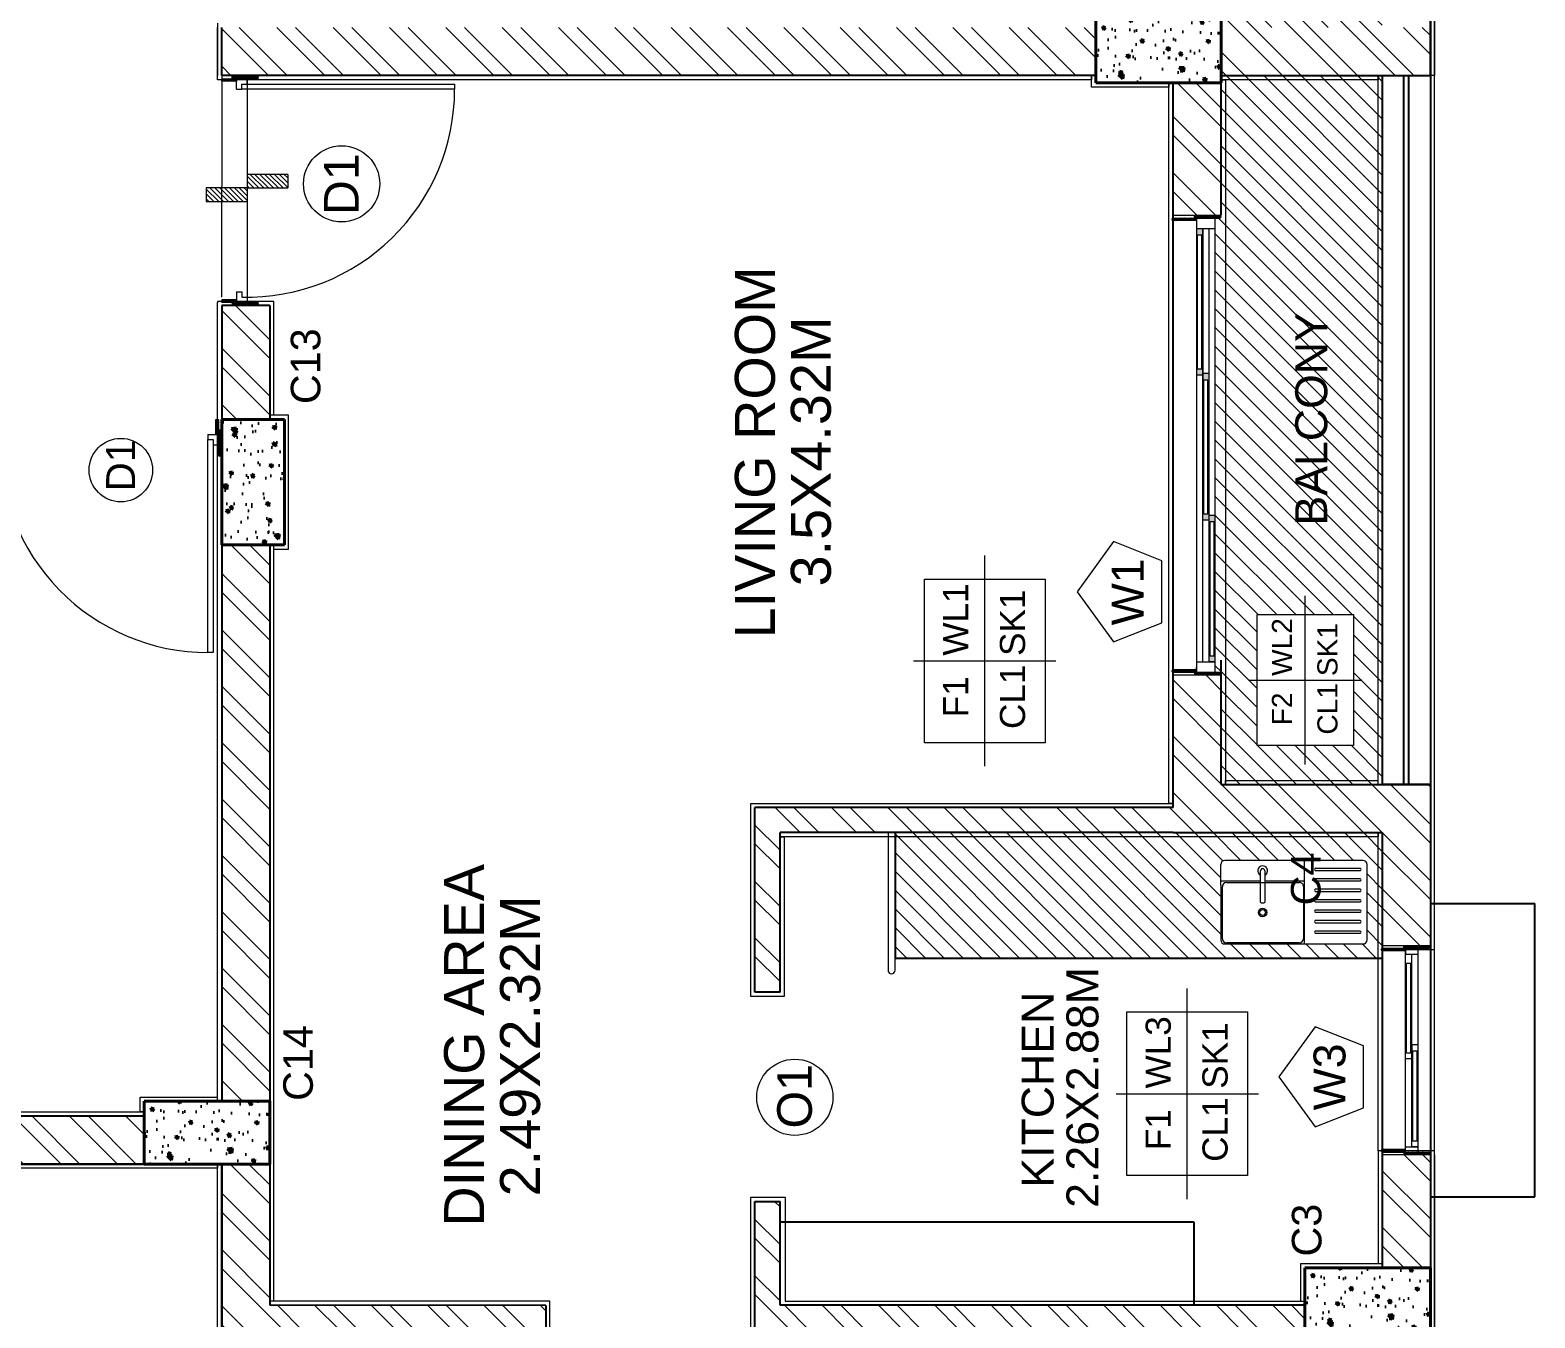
# Model space of a CAD drawing. Header units: millimetres. Extents: x 90 to 321, y 179 to 304.
# Drawn here: x 123.7 to 130.9, y 216.9 to 223.06 of the extents above; entities that cross this region are included whole.
import ezdxf

# ---------------------------------------------------------------- set-up
doc = ezdxf.new("R2010")
doc.units = ezdxf.units.MM
for name, pattern in [('DASHDOTX2', [50.8, 25.4, -12.7, 0, -12.7]), ('DASHED2', [9.525, 6.35, -3.175]), ('HIDDEN2', [4.7625, 3.175, -1.5875])]:
    doc.linetypes.add(name, pattern=pattern)
for name, color, linetype, lineweight in [('CENTERLINE', 251, 'DASHDOTX2', 15), ('COLUMN', 7, 'Continuous', 40), ('DOOR', 7, 'Continuous', 20), ('HATCH', 250, 'Continuous', 13), ('LEVEL', 251, 'Continuous', 13), ('NAMES', 252, 'Continuous', 15), ('PLASTER', 252, 'Continuous', 15)]:
    doc.layers.add(name, color=color, linetype=linetype, lineweight=lineweight)
doc.styles.get("Standard").update_dxf_attribs({"font": 'arial.ttf'})
pattern_1 = [(135, (194.2038, -317.713555), (-0.0449012806, -0.0449012806), [])]

msp = doc.modelspace()

# ---------------------------------------------------------------- hatches: boundary and pattern name
h = msp.add_hatch()
h.set_pattern_fill('ANSI31', color=256, scale=0.002, angle=270)
h.set_pattern_definition([(315, (48.377937, 422.539087), (0.00449012806, 0.00449012806), [])])
h.paths.add_polyline_path([(124.66798, 221.74611), (124.66798, 221.75811), (124.7885, 221.75811, -1), (124.7885, 221.74611)])
h.paths.add_polyline_path([(124.6186, 221.75811), (124.6186, 221.77011), (124.68976, 221.77011), (124.68976, 221.75811)])
h.paths.add_polyline_path([(124.68976, 222.82655), (124.68976, 222.81455), (124.6186, 222.81455), (124.6186, 222.82655)])
h.paths.add_polyline_path([(124.7885, 222.83855, -1), (124.7885, 222.82655), (124.66798, 222.82655), (124.66798, 222.83855)])
h = msp.add_hatch()
h.set_pattern_fill('ANSI31', color=256, scale=0.002)
h.set_pattern_definition([(45, (-74.0292927, 144.786977), (-0.00449012806, 0.00449012806), [])])
h.paths.add_polyline_path([(123.53438, 221.02764, -1), (123.52238, 221.02764), (123.52238, 221.14816), (123.53438, 221.14816)])
h.paths.add_polyline_path([(123.54638, 221.12638), (123.53438, 221.12638), (123.53438, 221.19754), (123.54638, 221.19754)])
h.paths.add_polyline_path([(124.60282, 221.12638), (124.59082, 221.12638), (124.59082, 221.19754), (124.60282, 221.19754)])
h.paths.add_polyline_path([(124.61482, 221.02764, -1), (124.60282, 221.02764), (124.60282, 221.14816), (124.61482, 221.14816)])
at = {"layer": 'COLUMN'}
h = msp.add_hatch(dxfattribs=at)
h.set_pattern_fill('AR-CONC', color=256, scale=0.001, angle=90)
h.set_pattern_definition([(140, (147.643, 150.73113), (0.0159391, 0.18218467), [0.01905, -0.20955]), (85, (147.643, 150.73113), (-0.19105685, -0.0352434), [0.01524, -0.1676406]), (190.45144, (147.64433, 150.7463), (-0.17511775, 0.14694125), [0.01619, -0.17809024]), (136.1842, (147.5922, 150.73113), (0.0420423, 0.27107904), [0.028575, -0.314325]), (186.63556, (147.5957, 150.75372), (-0.2474261, 0.2374041), [0.024285, -0.2671356]), (81.18415, (147.5922, 150.73113), (-0.2474261, 0.2374041), [0.02286, -0.2514597]), (111, (147.6049, 150.75653), (0.1022652, 0.1516144), [0.01905, -0.20955]), (56, (147.6049, 150.75653), (-0.18418797, 0.06180203), [0.01524, -0.16764]), (161.45145, (147.61342, 150.76916), (-0.08192277, 0.2134164), [0.01619, -0.17808994]), (127.5, (147.643, 150.731125), (-0.08455504, 0.003088603), [0, -0.165608, 0, -0.17018, 0, -0.168275]), (97.5, (147.643, 150.73113), (-0.10018057, 0.06681966), [0, -0.097028, 0, -0.161798, 0, -0.064135]), (57.5, (147.643, 150.674483), (0.005728744, 0.135590595), [0, -0.0635, 0, -0.19812, 0, -0.26289]), (47.5, (147.643, 150.64908), (-0.0254265, 0.14812918), [0, -0.08255, 0, -0.131572, 0, -0.18669])])
h.paths.add_polyline_path([(128.7986, 223.10727), (128.7986, 222.80727), (129.3986, 222.80727), (129.3986, 223.10727)])
h = msp.add_hatch(dxfattribs=at)
h.set_pattern_fill('AR-CONC', color=256, scale=0.001, angle=90)
h.set_pattern_definition([(140, (143.163, 153.00444), (0.0159391, 0.18218467), [0.01905, -0.20955]), (85, (143.163, 153.00444), (-0.19105685, -0.0352434), [0.01524, -0.1676406]), (190.45144, (143.16433, 153.01963), (-0.17511775, 0.14694125), [0.01619, -0.17809024]), (136.1842, (143.1122, 153.00444), (0.0420423, 0.27107904), [0.028575, -0.314325]), (186.63556, (143.1157, 153.02703), (-0.2474261, 0.2374041), [0.024285, -0.2671356]), (81.18415, (143.1122, 153.00444), (-0.2474261, 0.2374041), [0.02286, -0.2514597]), (111, (143.1249, 153.02984), (0.1022652, 0.1516144), [0.01905, -0.20955]), (56, (143.1249, 153.02984), (-0.18418797, 0.06180203), [0.01524, -0.16764]), (161.45145, (143.13342, 153.04248), (-0.08192277, 0.2134164), [0.01619, -0.17808994]), (127.5, (143.163, 153.004445), (-0.08455504, 0.003088603), [0, -0.165608, 0, -0.17018, 0, -0.168275]), (97.5, (143.163, 153.004445), (-0.10018057, 0.06681966), [0, -0.097028, 0, -0.161798, 0, -0.064135]), (57.5, (143.163, 152.9478), (0.005728744, 0.135590595), [0, -0.0635, 0, -0.19812, 0, -0.26289]), (47.5, (143.163, 152.9224), (-0.0254265, 0.14812918), [0, -0.08255, 0, -0.131572, 0, -0.18669])])
h.paths.add_polyline_path([(124.9186, 221.19754), (124.6186, 221.19754), (124.6186, 220.59754), (124.9186, 220.59754)])
h = msp.add_hatch(dxfattribs=at)
h.set_pattern_fill('AR-CONC', color=256, scale=0.001, angle=90)
h.set_pattern_definition([(140, (143.093, 145.5614), (0.0159391, 0.18218467), [0.01905, -0.20955]), (85, (143.093, 145.5614), (-0.19105685, -0.0352434), [0.01524, -0.1676406]), (190.45144, (143.09433, 145.57658), (-0.17511775, 0.14694125), [0.01619, -0.17809024]), (136.1842, (143.0422, 145.5614), (0.0420423, 0.27107904), [0.028575, -0.314325]), (186.63556, (143.0457, 145.58399), (-0.2474261, 0.2374041), [0.024285, -0.2671356]), (81.18415, (143.0422, 145.5614), (-0.2474261, 0.2374041), [0.02286, -0.2514597]), (111, (143.0549, 145.5868), (0.1022652, 0.1516144), [0.01905, -0.20955]), (56, (143.0549, 145.5868), (-0.18418797, 0.06180203), [0.01524, -0.16764]), (161.45145, (143.06342, 145.59943), (-0.08192277, 0.2134164), [0.01619, -0.17808994]), (127.5, (143.093, 145.561397), (-0.08455504, 0.003088603), [0, -0.165608, 0, -0.17018, 0, -0.168275]), (97.5, (143.093, 145.5614), (-0.10018057, 0.06681966), [0, -0.097028, 0, -0.161798, 0, -0.064135]), (57.5, (143.093, 145.504755), (0.005728744, 0.135590595), [0, -0.0635, 0, -0.19812, 0, -0.26289]), (47.5, (143.093, 145.47935), (-0.0254265, 0.14812918), [0, -0.08255, 0, -0.131572, 0, -0.18669])])
h.paths.add_polyline_path([(124.2486, 217.93754), (124.2486, 217.63754), (124.8486, 217.63754), (124.8486, 217.93754)])
h = msp.add_hatch(dxfattribs=at)
h.set_pattern_fill('AR-CONC', color=256, scale=0.001, angle=90)
h.set_pattern_definition([(140, (148.643, 144.76601), (0.0159391, 0.18218467), [0.01905, -0.20955]), (85, (148.643, 144.766), (-0.19105685, -0.0352434), [0.01524, -0.1676406]), (190.45144, (148.64433, 144.7812), (-0.17511775, 0.14694125), [0.01619, -0.17809024]), (136.1842, (148.5922, 144.766), (0.0420423, 0.27107904), [0.028575, -0.314325]), (186.63556, (148.5957, 144.7886), (-0.2474261, 0.2374041), [0.024285, -0.2671356]), (81.18415, (148.5922, 144.766), (-0.2474261, 0.2374041), [0.02286, -0.2514597]), (111, (148.6049, 144.79141), (0.1022652, 0.1516144), [0.01905, -0.20955]), (56, (148.6049, 144.7914), (-0.18418797, 0.06180203), [0.01524, -0.16764]), (161.45145, (148.61342, 144.80404), (-0.08192277, 0.2134164), [0.01619, -0.17808994]), (127.5, (148.643, 144.76601), (-0.08455504, 0.003088603), [0, -0.165608, 0, -0.17018, 0, -0.168275]), (97.5, (148.643, 144.76601), (-0.10018057, 0.06681966), [0, -0.097028, 0, -0.161798, 0, -0.064135]), (57.5, (148.643, 144.70937), (0.005728744, 0.135590595), [0, -0.0635, 0, -0.19812, 0, -0.26289]), (47.5, (148.643, 144.68397), (-0.0254265, 0.14812918), [0, -0.08255, 0, -0.131572, 0, -0.18669])])
h.paths.add_polyline_path([(129.7986, 217.14215), (129.7986, 216.84215), (130.3986, 216.84215), (130.3986, 217.14215)])
at = {"layer": 'DOOR'}
h = msp.add_hatch(dxfattribs=at)
h.set_pattern_fill('ANSI31', color=256, scale=0.001, angle=90)
h.set_pattern_definition([(135, (207.6361602, 51.700178), (-0.00224506403, -0.00224506403), [])])
h.paths.add_polyline_path([(129.39153, 219.98885, -1), (129.39153, 219.97685), (129.27102, 219.97685), (129.27102, 219.98885)])
h.paths.add_polyline_path([(129.28018, 220.00085), (129.28018, 219.98885), (129.16883, 219.98885, -1), (129.16883, 220.00085)])
h.paths.add_polyline_path([(129.39153, 222.17257, -1), (129.39153, 222.16057), (129.27102, 222.16057), (129.27102, 222.17257)])
h.paths.add_polyline_path([(129.28018, 222.16057), (129.28018, 222.14857), (129.16883, 222.14857, -1), (129.16883, 222.16057)])
h = msp.add_hatch(color=256, dxfattribs=at)
h.dxf.hatch_style = 1
h.paths.add_polyline_path([(129.31018, 222.11057), (129.31018, 222.07057), (129.30518, 222.07057), (129.30518, 222.0794), (129.28518, 222.0794), (129.28518, 222.07057), (129.28018, 222.07057), (129.28018, 222.11057)])
h.paths.add_polyline_path([(129.30518, 221.43777), (129.30518, 221.45057), (129.31018, 221.45057), (129.31018, 221.41057), (129.28018, 221.41057), (129.28018, 221.45057), (129.28518, 221.45057), (129.28518, 221.43777)])
h.paths.add_polyline_path([(129.34018, 221.41697), (129.34018, 221.37697), (129.33518, 221.37697), (129.33518, 221.38581), (129.31518, 221.38581), (129.31518, 221.37697), (129.31018, 221.37697), (129.31018, 221.41697)])
h.paths.add_polyline_path([(129.33518, 220.74418), (129.33518, 220.75697), (129.34018, 220.75697), (129.34018, 220.71697), (129.31018, 220.71697), (129.31018, 220.75697), (129.31518, 220.75697), (129.31518, 220.74418)])
h.paths.add_polyline_path([(129.37018, 220.73885), (129.37018, 220.69885), (129.36518, 220.69885), (129.36518, 220.70768), (129.34518, 220.70768), (129.34518, 220.69885), (129.34018, 220.69885), (129.34018, 220.73885)])
h.paths.add_polyline_path([(129.36518, 220.06605), (129.36518, 220.07885), (129.37018, 220.07885), (129.37018, 220.03885), (129.34018, 220.03885), (129.34018, 220.07885), (129.34518, 220.07885), (129.34518, 220.06605)])
h = msp.add_hatch(dxfattribs=at)
h.set_pattern_fill('ANSI31', color=256, scale=0.001, angle=90)
h.set_pattern_definition([(135, (209.2175793, 62.604233), (-0.00224506403, -0.00224506403), [])])
h.paths.add_polyline_path([(130.39153, 217.69522, -1), (130.39153, 217.68322), (130.27102, 217.68322), (130.27102, 217.69522)])
h.paths.add_polyline_path([(130.28018, 217.70722), (130.28018, 217.69522), (130.16883, 217.69522, -1), (130.16883, 217.70722)])
h.paths.add_polyline_path([(130.39153, 218.68108, -1), (130.39153, 218.66908), (130.27102, 218.66908), (130.27102, 218.68108)])
h.paths.add_polyline_path([(130.28018, 218.66908), (130.28018, 218.65708), (130.16883, 218.65708, -1), (130.16883, 218.66908)])
at = {"layer": 'HATCH'}
h = msp.add_hatch(dxfattribs=at)
h.set_pattern_fill('ANSI32', color=256, scale=0.02, angle=90)
h.set_pattern_definition([(135, (194.2038, -317.71355), (-0.13470384, -0.13470384), []), (135, (194.2038, -317.62375), (-0.13470384, -0.13470384), [])])
h.paths.add_polyline_path([(119.90235, 217.86754), (119.90235, 217.63754), (124.2486, 217.63754), (124.2486, 217.86754)])
h.paths.add_polyline_path([(124.6186, 217.63754), (124.6186, 210.71215), (124.8486, 210.71215), (124.8486, 212.84215), (125.1486, 212.84215), (125.1486, 213.07215), (124.8486, 213.07215), (124.84857, 214.41215), (125.1486, 214.41211), (125.1486, 214.64211), (124.8486, 214.64215), (124.8486, 216.84215), (125.20942, 216.84215), (126.0486, 216.84197), (126.0486, 216.77239), (126.1686, 216.77239), (126.1686, 216.96197), (124.8486, 216.96215), (124.8486, 217.63754)])
h.paths.add_polyline_path([(126.0486, 215.97239), (126.0486, 214.64197), (125.7486, 214.64202), (125.7486, 214.41202), (125.9386, 214.41199), (125.9386, 213.07215), (125.7486, 213.07215), (125.7486, 212.84215), (126.0486, 212.84215), (126.04883, 212.77184), (126.1686, 212.77184), (126.1686, 215.97239), (126.05583, 215.97239)], flags=17)
h.paths.add_polyline_path([(127.2886, 213.76215), (127.2886, 215.78203), (127.1686, 215.78203), (127.1686, 213.64215), (129.1686, 213.64215), (129.1686, 212.92715), (129.3986, 212.92715), (129.3986, 213.53215), (129.7986, 213.53215), (129.7986, 213.76215)])
h.paths.add_polyline_path([(130.1686, 214.56794), (130.1686, 213.79372), (130.3986, 213.79372), (130.3986, 214.56794)])
h.paths.add_polyline_path([(130.1686, 216.84215), (130.1686, 216.06794), (130.3986, 216.06794), (130.3986, 216.84215)])
h.paths.add_polyline_path([(127.2886, 216.96215), (127.2886, 217.36215), (127.2886, 217.45927), (127.1686, 217.45927), (127.1686, 216.84215), (127.1686, 216.78203), (127.2886, 216.78203), (127.2886, 216.81203), (127.2886, 216.84215), (127.33265, 216.84215), (129.7986, 216.84215), (129.7986, 216.96215)])
h.paths.add_polyline_path([(130.1686, 217.68108), (130.1686, 217.14215), (130.3986, 217.14215), (130.3986, 217.68108)])
h.paths.add_polyline_path([(130.1686, 219.45215), (129.3986, 219.45215), (129.3986, 219.97471), (129.1686, 219.97471), (129.1686, 219.34215), (127.1686, 219.34215), (127.1686, 218.45927), (127.2886, 218.45927), (127.2886, 219.22215), (129.1686, 219.22215), (130.1686, 219.22215), (130.1686, 218.68322), (130.3986, 218.68322), (130.3986, 219.34215), (130.3986, 219.45215)])
h.paths.add_polyline_path([(129.1686, 211.42715), (129.1686, 210.71215), (129.3986, 210.71215), (129.3986, 211.42715)])
h.paths.add_polyline_path([(126.1686, 210.64215), (126.1686, 211.97184), (126.05583, 211.97184), (126.0486, 210.64215), (125.2186, 210.64215), (125.2186, 210.41215), (128.7986, 210.41215), (128.7986, 210.64215)])
h.paths.add_polyline_path([(124.6186, 220.59754), (124.6186, 217.93754), (124.8486, 217.93754), (124.8486, 220.59754)])
h.paths.add_polyline_path([(124.6186, 221.74233), (124.6186, 221.19754), (124.8486, 221.19754), (124.8486, 221.74233)])
h.paths.add_polyline_path([(129.3986, 223.07215), (129.3986, 222.84238), (130.3986, 222.84238), (130.3986, 223.07215)])
h.paths.add_polyline_path([(127.2886, 226.69238), (127.2886, 227.45526), (127.1686, 227.45526), (127.1686, 226.57238), (129.1686, 226.57238), (129.1686, 225.93982), (129.3986, 225.93982), (129.3986, 226.46238), (129.7986, 226.46238), (129.7986, 226.69238), (129.1686, 226.69238)])
h.paths.add_polyline_path([(129.1686, 223.73982), (129.1686, 223.10727), (129.3986, 223.10727), (129.3986, 223.73982)])
h.paths.add_polyline_path([(129.1686, 222.80727), (129.1686, 222.17471), (129.3986, 222.17471), (129.3986, 222.80727)])
h.paths.add_polyline_path([(124.6186, 223.07233), (124.6186, 222.84233), (124.8486, 222.84233), (128.7986, 222.84216), (128.7986, 223.07238)])
h.paths.add_polyline_path([(124.6186, 228.50763), (124.6186, 225.31896), (124.8486, 225.31896), (124.8486, 228.50763)])
h.paths.add_polyline_path([(124.6186, 224.71896), (124.6186, 224.17233), (124.8486, 224.17233), (124.8486, 224.71896)])
at = {"layer": 'LEVEL'}
h = msp.add_hatch(dxfattribs=at)
h.set_pattern_fill('ANSI31', color=256, scale=0.02, angle=90)
h.set_pattern_definition(pattern_1)
h.paths.add_polyline_path([(113.06788, 222.82754), (113.06788, 219.46766), (113.43788, 219.46766), (113.83788, 219.46766), (113.83788, 219.99677), (113.8663, 219.99677), (113.8663, 222.16849), (113.85369, 222.16849), (113.84495, 222.16849, -1), (113.84495, 222.18049), (113.83788, 222.18263), (113.83788, 222.82754)])
h.paths.add_polyline_path([(113.64765, 220.36096), (113.64765, 219.7347), (113.18603, 219.7347), (113.18603, 220.36096)], flags=16)
h.paths.add_polyline_path([(113.06788, 226.44754), (113.06788, 223.08766), (113.83788, 223.08766), (113.83788, 223.1076), (113.83788, 223.73257), (113.84495, 223.73471, -1), (113.84495, 223.74671), (113.8663, 223.74671), (113.8663, 225.91843), (113.84495, 225.91843, -1), (113.84495, 225.93043), (113.83788, 225.93257), (113.83788, 226.44754)])
h.paths.add_polyline_path([(113.64203, 224.02088), (113.64203, 223.39461), (113.18041, 223.39461), (113.18041, 224.02088)], flags=16)
h.paths.add_polyline_path([(129.7986, 213.49372), (129.7986, 213.53215), (129.3986, 213.53215), (129.3986, 212.92715), (129.39153, 212.92501, -1), (129.39153, 212.91301), (129.37018, 212.91301), (129.37018, 212.88301), (129.37018, 211.44129), (129.39153, 211.44129, -1), (129.39153, 211.42929), (129.3986, 211.42715), (129.3986, 210.64215), (130.1686, 210.64215), (130.1686, 213.49372)])
h.paths.add_polyline_path([(130.03662, 211.3955), (130.03662, 210.76923), (129.57501, 210.76923), (129.57501, 211.3955)], flags=16)
h.paths.add_polyline_path([(129.3986, 222.84238), (129.3986, 222.80727), (129.3986, 222.17471), (129.39153, 222.17257, -1), (129.39153, 222.16057), (129.37018, 222.16057), (129.37018, 219.98885), (129.39153, 219.98885, -0.4142136), (129.39753, 219.98285), (129.3986, 220.04727), (129.3986, 219.45215), (130.1686, 219.45215), (130.1686, 222.84238)])
h.paths.add_polyline_path([(130.03135, 220.26458), (130.03135, 219.63831), (129.56973, 219.63831), (129.56973, 220.26458)], flags=16)
h.paths.add_polyline_path([(129.7986, 226.46238), (129.3986, 226.46238), (129.3986, 225.93982), (129.39153, 225.93769, -1), (129.39153, 225.92569), (129.37018, 225.92569), (129.37018, 223.75396), (129.39153, 223.75396, -1), (129.39153, 223.74196), (129.3986, 223.73982), (129.3986, 223.07215), (130.1686, 223.07215), (130.1686, 226.46238)])
h.paths.add_polyline_path([(130.04238, 223.95483), (130.04238, 223.32856), (129.58076, 223.32856), (129.58076, 223.95483)], flags=16)
h.paths.add_polyline_path([(129.3986, 235.27238), (129.3986, 235.20238), (129.3986, 234.48738), (129.39153, 234.48524, -1), (129.39153, 234.47324), (129.37018, 234.47324), (129.37018, 233.00152), (129.38279, 233.00152), (129.39153, 233.00152, -1), (129.39153, 232.98952), (129.3986, 232.98738), (129.3986, 232.38238), (129.7986, 232.38238), (129.7986, 232.42256), (130.1686, 232.42256), (130.1686, 235.27238)])
h.paths.add_polyline_path([(130.01513, 233.18982), (130.01513, 232.56356), (129.55352, 232.56356), (129.55352, 233.18982)], flags=16)
h.paths.add_polyline_path([(129.96485, 232.87086), (129.96485, 233.17453), (129.81567, 233.17453), (129.81567, 232.87086)], flags=8)
h.paths.add_polyline_path([(129.96485, 232.59132), (129.96485, 232.88751), (129.81567, 232.88751), (129.81567, 232.59132)], flags=8)
h.paths.add_polyline_path([(129.74505, 232.87272), (129.74505, 233.19725), (129.6002, 233.19725), (129.6002, 232.87272)], flags=24)
h.paths.add_polyline_path([(129.74505, 232.63673), (129.74505, 232.84181), (129.6002, 232.84181), (129.6002, 232.63673)], flags=8)
h.paths.add_polyline_path([(129.91719, 233.29158), (129.91719, 234.39086), (129.68001, 234.39086), (129.68001, 233.29158)], flags=24)
h = msp.add_hatch(dxfattribs=at)
h.set_pattern_fill('ANSI31', color=256, scale=0.0052, angle=90)
h.set_pattern_definition([(135, (218.35856, -112.00576), (-0.01167433296, -0.01167433296), [])])
h.paths.add_polyline_path([(124.54476, 222.23968), (124.54476, 222.30468), (124.73976, 222.30468), (124.73976, 222.23968)])
h.paths.add_polyline_path([(124.73976, 222.30468), (124.73976, 222.36968), (124.93476, 222.36968), (124.93476, 222.30468)])
h = msp.add_hatch(dxfattribs=at)
h.set_pattern_fill('ANSI31', color=256, scale=0.02, angle=90)
h.set_pattern_definition(pattern_1)
h.paths.add_polyline_path([(127.8386, 219.22215), (127.8386, 218.62215), (130.1686, 218.62215), (130.1686, 218.65709, -0.962023), (130.1686, 218.66908), (130.1686, 219.22215), (129.1686, 219.22215)])
h.paths.add_polyline_path([(129.39635, 219.0698, -0.4142136), (129.41635, 219.0898), (130.07635, 219.0898, -0.4142136), (130.09635, 219.0698), (130.09635, 218.7098, -0.4142136), (130.07635, 218.6898), (129.79635, 218.6898), (129.41635, 218.6898, -0.4142136), (129.39635, 218.7098), (129.39635, 218.9698)], flags=16)
h.paths.add_polyline_path([(129.40387, 218.96361, -0.4136866), (129.42384, 218.98361), (129.58635, 218.9839), (129.58635, 219.01833, -4.5157111), (129.60635, 219.01833), (129.60635, 218.98394), (129.77168, 218.98423, -0.3725103), (129.7915, 218.96715), (129.7915, 218.71518, -0.4142136), (129.7715, 218.69518), (129.42387, 218.69518, -0.4142136), (129.40387, 218.71518)], flags=0)
h.paths.add_polyline_path([(129.59623, 218.86046, -1), (129.59623, 218.82046, -1)], flags=0)
h.paths.add_polyline_path([(129.59623, 218.85461, -1), (129.59623, 218.8263, -1)], flags=0)
h.paths.add_polyline_path([(129.84782, 219.0514), (130.06039, 219.0514, -1.0382433), (130.06404, 219.0414), (129.85147, 219.0414, -0.9631654)], flags=0)
h.paths.add_polyline_path([(129.84782, 219.0014), (130.06039, 219.0014, -1.0382433), (130.06404, 218.9914), (129.85147, 218.9914, -0.9631654)], flags=0)
h.paths.add_polyline_path([(129.84782, 218.9514), (130.06039, 218.9514, -1.0382433), (130.06404, 218.9414), (129.85147, 218.9414, -0.9631654)], flags=0)
h.paths.add_polyline_path([(129.84782, 218.9014), (130.06039, 218.9014, -1.0382433), (130.06404, 218.8914), (129.85147, 218.8914, -0.9631654)], flags=0)
h.paths.add_polyline_path([(129.84782, 218.8514), (130.06039, 218.8514, -1.0382433), (130.06404, 218.8414), (129.85147, 218.8414, -0.9631654)], flags=0)
h.paths.add_polyline_path([(129.84782, 218.8014), (130.06039, 218.8014, -1.0382433), (130.06404, 218.7914), (129.85147, 218.7914, -0.9631654)], flags=0)
h.paths.add_polyline_path([(129.84782, 218.7514), (130.06039, 218.7514, -1.0382433), (130.06404, 218.7414), (129.85147, 218.7414, -0.9631654)], flags=0)

# ---------------------------------------------------------------- linework, layer by layer
for p, q in [((130.3986, 222.84238), (130.3986, 226.57238)), ((124.6186, 222.84233), (124.6186, 223.07233)), ((130.3986, 223.07215), (130.3986, 219.34215)), ((128.7986, 222.84216), (124.6186, 222.84233)), ((128.93023, 222.84216), (128.9113, 222.84216)), ((129.1686, 219.34215), (129.1686, 222.80727)), ((129.3986, 222.17471), (129.3986, 222.84238)), ((129.3986, 222.84238), (130.3986, 222.84238)), ((130.1686, 222.84238), (130.1686, 219.45215)), ((130.2711, 219.45215), (130.2711, 222.84238)), ((130.2961, 219.45215), (130.2961, 222.84238)), ((124.6186, 221.74233), (124.6186, 217.93754)), ((124.8486, 221.74233), (124.6186, 221.74233)), ((124.8486, 221.74233), (124.8486, 221.19754)), ((124.8486, 220.98014), (124.8486, 220.97746)), ((124.8486, 220.71997), (124.8486, 220.70639)), ((124.8486, 220.59754), (124.8486, 216.96215)), ((129.3986, 219.45215), (129.3986, 220.04727)), ((129.3986, 219.45215), (130.3986, 219.45215)), ((130.3986, 219.45215), (130.1686, 219.45215)), ((130.2711, 219.45215), (130.2961, 219.45215)), ((127.1686, 218.45927), (127.1686, 219.34215)), ((129.1686, 219.34215), (127.1686, 219.34215)), ((130.3986, 219.34215), (130.3986, 218.68322)), ((127.2886, 218.45927), (127.2886, 219.22215)), ((129.1686, 219.22215), (127.2886, 219.22215)), ((129.1686, 219.22215), (130.1686, 219.22215)), ((130.1686, 219.22215), (130.1686, 217.14215)), ((127.2886, 218.45927), (127.1686, 218.45927)), ((118.6886, 217.86754), (124.2486, 217.86754)), ((119.90235, 217.63754), (124.6186, 217.63754)), ((124.6186, 217.63754), (124.6186, 210.41215)), ((130.3986, 217.68108), (130.3986, 216.06794)), ((127.1686, 216.84215), (127.1686, 217.45927)), ((127.1686, 217.45927), (127.2886, 217.45927)), ((127.2886, 216.96215), (127.2886, 217.45927)), ((127.2886, 216.96215), (127.2886, 217.36215)), ((127.2886, 217.36215), (129.26746, 217.36215)), ((129.26746, 217.36215), (129.26746, 216.96215)), ((126.1686, 216.96197), (124.8486, 216.96215)), ((126.1686, 216.96197), (126.1686, 216.77239)), ((129.7986, 216.96215), (127.2886, 216.96215)), ((129.95887, 216.96215), (129.95684, 216.96215))]:
    msp.add_line(p, q)
at = {"color": 7, "true_color": 0xffffff}
for p, q in [((127.8386, 219.22215), (127.8386, 218.62215)), ((127.8386, 218.62215), (130.1686, 218.62215))]:
    msp.add_line(p, q, dxfattribs=at)
at = {"color": 7, "lineweight": 13}
for p, q in [((129.39635, 218.9698), (129.39635, 219.0698)), ((130.07635, 219.0898), (129.41635, 219.0898)), ((129.79635, 218.6898), (129.79635, 219.0898)), ((130.09635, 218.7098), (130.09635, 219.0698)), ((129.41635, 218.9898), (129.39635, 218.9898)), ((129.58635, 218.9898), (129.41635, 218.9898)), ((129.42384, 218.98361), (129.77147, 218.98423)), ((129.58635, 218.8898), (129.58635, 219.0398)), ((129.60635, 219.0398), (129.60635, 218.8898)), ((129.79635, 218.9898), (129.60635, 218.9898)), ((130.06039, 219.0514), (129.85147, 219.0514)), ((129.85147, 219.0414), (130.06076, 219.0414)), ((130.06039, 219.0014), (129.85147, 219.0014)), ((129.85147, 218.9914), (130.06076, 218.9914)), ((129.39635, 218.9698), (129.39635, 218.7098)), ((129.40387, 218.71518), (129.40387, 218.96361)), ((129.7915, 218.96423), (129.7915, 218.71518)), ((130.06039, 218.9514), (129.85147, 218.9514)), ((129.85147, 218.9414), (130.06076, 218.9414)), ((130.06039, 218.9014), (129.85147, 218.9014)), ((129.85147, 218.8914), (130.06076, 218.8914)), ((130.06039, 218.8514), (129.85147, 218.8514)), ((129.85147, 218.8414), (130.06076, 218.8414)), ((130.06039, 218.8014), (129.85147, 218.8014)), ((129.85147, 218.7914), (130.06076, 218.7914)), ((129.7715, 218.69518), (129.42387, 218.69518)), ((130.06039, 218.7514), (129.85147, 218.7514)), ((129.85147, 218.7414), (130.06076, 218.7414)), ((129.41635, 218.6898), (129.79635, 218.6898)), ((129.79635, 218.6898), (130.07635, 218.6898))]:
    msp.add_line(p, q, dxfattribs=at)
at = {"linetype": 'HIDDEN2'}
for p, q in [((130.3986, 218.88322), (130.8986, 218.88322)), ((130.8986, 217.48108), (130.8986, 218.88322)), ((130.3986, 217.48108), (130.8986, 217.48108))]:
    msp.add_line(p, q, dxfattribs=at)
at = {"color": 2, "true_color": 0xf1eb1f}
msp.add_lwpolyline([(112.83788, 232.42256), (117.29788, 232.42256), (117.29788, 230.03722), (118.6186, 230.03722), (118.6186, 227.09688), (122.8486, 227.10789), (122.8486, 224.94896), (124.6186, 224.94896), (124.6186, 235.50256), (130.3986, 235.50238), (130.3986, 210.41215), (124.6186, 210.41215), (124.6186, 217.63754), (118.6186, 217.63754), (118.6186, 215.8581), (117.29788, 215.8581), (117.29788, 213.49372), (112.83788, 213.49372), (112.83788, 232.42256)], dxfattribs=at)
at = {"color": 7, "linetype": 'ByBlock', "lineweight": 20, "true_color": 0xffffff}
msp.add_lwpolyline([(127.8386, 218.56412), (127.8386, 219.22215), (127.8053, 219.22215), (127.8053, 218.56412)], dxfattribs=at)
at = {"color": 7, "lineweight": 13}
for radius in [0.02, 0.01416]:
    msp.add_circle((129.59623, 218.84046), radius, dxfattribs=at)
for centre, radius, start, end in [((129.41635, 219.0698), 0.02, 90, 180), ((129.59635, 219.0398), 0.02369, 294.973174, 245.026826), ((129.84983, 219.04647), 0.00533, 67.792406, 287.907967), ((130.0624, 219.04647), 0.00533, 252.092033, 112.207594), ((130.07635, 219.0698), 0.02, 0, 90), ((129.42387, 218.96361), 0.02, 90.103099, 180), ((129.59635, 219.04031), 0.01001, 357.075537, 182.924463), ((129.77172, 218.96423), 0.02, 0, 90.103099), ((129.84983, 218.99647), 0.00533, 67.792406, 287.907967), ((130.0624, 218.99647), 0.00533, 252.092033, 112.207594), ((129.84983, 218.94647), 0.00533, 67.792406, 287.907967), ((130.0624, 218.94647), 0.00533, 252.092033, 112.207594), ((129.59635, 218.90217), 0.0159, 231.038982, 308.961018), ((129.84983, 218.89647), 0.00533, 67.792406, 287.907967), ((129.84983, 218.84647), 0.00533, 67.792406, 287.907967), ((130.0624, 218.89647), 0.00533, 252.092033, 112.207594), ((130.0624, 218.84647), 0.00533, 252.092033, 112.207594), ((129.84983, 218.79647), 0.00533, 67.792406, 287.907967), ((130.0624, 218.79647), 0.00533, 252.092033, 112.207594), ((129.41635, 218.7098), 0.02, 180, 270), ((129.42387, 218.71518), 0.02, 180, 270), ((129.7715, 218.71518), 0.02, 270, 0), ((129.84983, 218.74647), 0.00533, 67.792406, 287.907967), ((130.0624, 218.74647), 0.00533, 252.092033, 112.207594), ((130.07635, 218.7098), 0.02, 270, 0)]:
    msp.add_arc(centre, radius, start, end, dxfattribs=at)
at = {"color": 7, "linetype": 'ByBlock', "lineweight": 20, "true_color": 0xffffff}
msp.add_arc((127.82195, 218.56412), 0.01665, 180, 0, dxfattribs=at)
at = {"layer": 'COLUMN'}
for p, q in [((128.7986, 223.10727), (128.7986, 222.80727)), ((129.3986, 222.80727), (129.3986, 223.10727)), ((128.7986, 222.80727), (129.3986, 222.80727)), ((124.9186, 221.19754), (124.6186, 221.19754)), ((124.6186, 221.19754), (124.6186, 220.59754)), ((124.6186, 221.19754), (124.6186, 220.59754)), ((124.9186, 220.59754), (124.9186, 221.19754)), ((124.6186, 220.59754), (124.9186, 220.59754)), ((124.2486, 217.93754), (124.2486, 217.63754)), ((124.8486, 217.93754), (124.2486, 217.93754)), ((124.8486, 217.63754), (124.8486, 217.93754)), ((124.2486, 217.63754), (124.8486, 217.63754)), ((129.7986, 217.14215), (129.7986, 216.84215)), ((130.3986, 217.14215), (129.7986, 217.14215)), ((130.3986, 216.84215), (130.3986, 217.14215))]:
    msp.add_line(p, q, dxfattribs=at)
at = {"layer": 'DOOR'}
for p, q in [((124.6186, 222.84233), (124.8486, 222.84233)), ((124.6186, 222.82655), (124.7885, 222.82655)), ((124.6186, 222.81455), (124.6186, 222.82655)), ((124.68976, 222.81455), (124.6186, 222.81455)), ((124.66798, 222.83855), (124.7885, 222.83855)), ((124.66798, 222.82655), (124.66798, 222.83855)), ((124.68976, 222.77655), (124.68976, 222.82655)), ((124.68976, 222.82655), (124.68976, 222.81455)), ((124.71476, 222.77655), (124.71476, 222.80155)), ((124.71476, 222.80155), (124.73976, 222.80155)), ((124.71476, 222.80155), (125.73276, 222.80155)), ((124.73976, 222.80155), (124.73976, 222.82655)), ((125.73276, 222.80155), (125.73276, 222.77655)), ((124.68976, 222.77655), (124.71476, 222.77655)), ((125.73276, 222.77655), (124.71476, 222.77655)), ((129.1686, 222.17471), (129.3986, 222.17471)), ((129.16883, 222.16057), (129.39153, 222.16057)), ((129.28018, 222.14857), (129.16883, 222.14857)), ((129.27102, 222.17257), (129.39153, 222.17257)), ((129.27102, 222.16057), (129.27102, 222.17257)), ((129.28018, 222.16057), (129.28018, 222.13557)), ((129.28018, 222.16057), (129.28018, 219.98885)), ((129.28018, 222.16057), (129.28018, 222.11057)), ((129.29279, 222.16057), (129.38279, 222.16057)), ((129.37018, 219.98885), (129.37018, 222.16057)), ((129.28018, 222.11057), (129.37018, 222.11057)), ((129.28018, 222.11057), (129.28018, 222.07057)), ((129.28518, 221.43777), (129.28518, 222.0794)), ((129.30518, 222.0794), (129.28518, 222.0794)), ((129.30518, 221.43777), (129.30518, 222.0794)), ((129.31018, 220.03885), (129.31018, 222.11057)), ((129.31018, 222.11057), (129.31018, 220.93057)), ((129.34018, 220.03885), (129.34018, 222.11057)), ((129.28018, 222.07057), (129.28518, 222.07057)), ((129.30518, 222.07057), (129.31018, 222.07057)), ((124.68976, 221.80811), (124.68976, 221.75811)), ((124.68976, 221.80811), (124.71476, 221.80811)), ((124.71476, 221.80811), (124.71476, 221.78311)), ((124.68976, 221.77011), (124.6186, 221.77011)), ((124.6186, 221.77011), (124.6186, 221.75811)), ((124.6186, 221.75811), (124.7885, 221.75811)), ((124.6186, 221.74233), (124.8486, 221.74233)), ((124.6186, 221.74233), (124.8486, 221.74233)), ((124.66798, 221.75811), (124.66798, 221.74611)), ((124.66798, 221.74611), (124.7885, 221.74611)), ((124.68976, 221.75811), (124.68976, 221.77011)), ((124.71476, 221.78311), (124.73976, 221.78311)), ((124.73976, 221.78311), (124.73976, 221.75811)), ((129.28018, 221.45057), (129.28018, 221.41057)), ((129.28018, 221.45057), (129.28518, 221.45057)), ((129.28018, 221.43057), (129.28018, 221.39057)), ((129.30518, 221.43777), (129.28518, 221.43777)), ((129.30518, 221.45057), (129.31018, 221.45057)), ((129.28018, 221.41057), (129.31018, 221.41057)), ((129.34018, 221.41697), (129.31018, 221.41697)), ((129.31018, 221.37697), (129.31518, 221.37697)), ((129.31518, 220.74418), (129.31518, 221.38581)), ((129.33518, 221.38581), (129.31518, 221.38581)), ((129.33518, 220.74418), (129.33518, 221.38581)), ((129.33518, 221.37697), (129.34018, 221.37697)), ((124.59082, 221.12638), (124.59082, 221.19754)), ((124.59082, 221.19754), (124.60282, 221.19754)), ((124.60282, 221.19754), (124.60282, 221.02764)), ((124.60282, 221.14816), (124.61482, 221.14816)), ((124.61482, 221.14816), (124.61482, 221.02764)), ((124.55282, 221.12638), (124.60282, 221.12638)), ((124.55282, 221.12638), (124.55282, 221.10138)), ((124.55282, 221.10138), (124.57782, 221.10138)), ((124.55282, 220.08338), (124.55282, 221.10138)), ((124.57782, 221.10138), (124.57782, 221.07638)), ((124.57782, 221.10138), (124.57782, 220.08338)), ((124.57782, 221.07638), (124.60282, 221.07638)), ((124.60282, 221.12638), (124.59082, 221.12638)), ((124.6186, 221.13743), (124.6186, 220.90743)), ((129.34018, 220.51385), (129.34018, 221.01385)), ((129.31018, 220.75697), (129.31518, 220.75697)), ((129.34018, 220.71697), (129.31018, 220.71697)), ((129.33518, 220.74418), (129.31518, 220.74418)), ((129.33518, 220.75697), (129.34018, 220.75697)), ((129.37018, 220.73885), (129.34018, 220.73885)), ((129.34518, 220.06605), (129.34518, 220.70768)), ((129.36518, 220.70768), (129.34518, 220.70768)), ((129.36518, 220.06605), (129.36518, 220.70768)), ((129.34018, 220.69885), (129.34518, 220.69885)), ((129.36518, 220.69885), (129.37018, 220.69885)), ((129.37018, 220.01385), (129.37018, 220.51385)), ((124.57782, 220.08338), (124.55282, 220.08338)), ((129.34018, 220.03885), (129.34018, 220.07885)), ((129.34018, 220.07885), (129.34518, 220.07885)), ((129.36518, 220.06605), (129.34518, 220.06605)), ((129.36518, 220.07885), (129.37018, 220.07885)), ((129.37018, 220.03885), (129.37018, 220.08885)), ((129.28018, 220.00085), (129.16883, 220.00085)), ((129.16883, 219.98885), (129.39153, 219.98885)), ((129.27102, 219.98885), (129.27102, 219.97685)), ((129.28018, 220.03885), (129.37018, 220.03885)), ((129.28018, 219.98885), (129.28018, 220.01385)), ((129.28018, 219.98885), (129.37018, 219.98885)), ((129.34018, 220.03885), (129.34018, 220.05885)), ((129.37018, 220.03885), (129.34018, 220.03885)), ((129.3986, 219.97471), (129.1686, 219.97471)), ((129.27102, 219.97685), (129.39153, 219.97685)), ((130.1686, 218.68322), (130.3986, 218.68322)), ((130.16883, 218.66908), (130.39153, 218.66908)), ((130.28018, 218.65708), (130.16883, 218.65708)), ((130.27102, 218.68108), (130.39153, 218.68108)), ((130.27102, 218.66908), (130.27102, 218.68108)), ((130.28018, 218.63908), (130.28018, 218.66908)), ((130.28018, 218.66908), (130.28018, 218.63908)), ((130.34018, 218.63908), (130.28018, 218.63908)), ((130.28018, 217.69522), (130.28018, 218.63908)), ((130.31018, 218.63908), (130.28018, 218.63908)), ((130.29279, 218.66908), (130.38279, 218.66908)), ((130.31018, 217.72022), (130.31018, 218.63908)), ((130.31018, 218.22022), (130.31018, 218.63908)), ((130.34018, 217.69522), (130.34018, 218.66908)), ((130.28018, 218.5883), (130.28518, 218.5883)), ((130.28518, 218.16772), (130.28518, 218.59713)), ((130.30518, 218.59713), (130.28518, 218.59713)), ((130.30518, 218.16772), (130.30518, 218.59713)), ((130.30518, 218.5883), (130.31018, 218.5883)), ((130.34018, 218.208), (130.31018, 218.208)), ((130.31018, 218.208), (130.31018, 218.168)), ((130.34018, 217.72022), (130.34018, 218.22022)), ((130.28018, 218.14052), (130.28018, 218.18052)), ((130.28018, 218.18052), (130.28518, 218.18052)), ((130.31018, 218.14052), (130.28018, 218.14052)), ((130.30518, 218.16772), (130.28518, 218.16772)), ((130.30518, 218.18052), (130.31018, 218.18052)), ((130.31018, 218.168), (130.31518, 218.168)), ((130.31018, 218.16094), (130.31018, 218.14094)), ((130.31518, 217.74742), (130.31518, 218.17683)), ((130.33518, 218.17683), (130.31518, 218.17683)), ((130.33518, 217.74742), (130.33518, 218.17683)), ((130.33518, 218.168), (130.34018, 218.168)), ((130.31018, 217.72022), (130.31018, 217.76022)), ((130.31018, 217.76022), (130.31518, 217.76022)), ((130.33518, 217.76022), (130.34018, 217.76022)), ((130.34018, 217.72022), (130.34018, 217.77022)), ((130.28018, 217.70722), (130.16883, 217.70722)), ((130.16883, 217.69522), (130.39153, 217.69522)), ((130.27102, 217.69522), (130.27102, 217.68322)), ((130.28018, 217.72022), (130.34018, 217.72022)), ((130.28018, 217.69522), (130.37018, 217.69522)), ((130.31018, 217.72022), (130.31018, 217.74022)), ((130.34018, 217.72022), (130.31018, 217.72022)), ((130.33518, 217.74742), (130.31518, 217.74742)), ((130.3986, 217.68108), (130.1686, 217.68108)), ((130.27102, 217.68322), (130.39153, 217.68322))]:
    msp.add_line(p, q, dxfattribs=at)
for centre, start, end in [((124.7885, 222.83255), 270, 90), ((129.16883, 222.15457), 90, 270), ((129.39153, 222.16657), 270, 90), ((124.7885, 221.75211), 270, 90), ((124.60882, 221.02764), 180, 0), ((129.16883, 219.99485), 90, 270), ((129.39153, 219.98285), 270, 90), ((130.16883, 218.66308), 90, 270), ((130.39153, 218.67508), 270, 90), ((130.16883, 217.70122), 90, 270), ((130.39153, 217.68922), 270, 90)]:
    msp.add_arc(centre, 0.006, start, end, dxfattribs=at)
at = {"layer": 'DOOR', "linetype": 'DASHED2'}
for centre, start, end in [((124.73901, 222.77655), 268.60117, 0), ((124.55282, 221.07712), 178.60117, 270)]:
    msp.add_arc(centre, 0.99374, start, end, dxfattribs=at)
at = {"layer": 'LEVEL'}
for p, q in [((124.6186, 222.84233), (124.61725, 221.78221)), ((124.73976, 222.82655), (124.73976, 221.78281)), ((124.93476, 222.36968), (124.73976, 222.36968)), ((124.93476, 222.36968), (124.93476, 222.30468)), ((124.73976, 222.30468), (124.54476, 222.30468)), ((124.54476, 222.30468), (124.54476, 222.23968)), ((124.73976, 222.30468), (124.93476, 222.30468)), ((124.54476, 222.23968), (124.73976, 222.23968))]:
    msp.add_line(p, q, dxfattribs=at)
for points in [[(128.70903, 220.37388), (128.88318, 220.1342), (129.11454, 220.22575), (129.11454, 220.52202), (128.88318, 220.61357)], [(129.67369, 218.0547), (129.84784, 217.81502), (130.0792, 217.90657), (130.0792, 218.20284), (129.84784, 218.29439)]]:
    msp.add_lwpolyline(points, close=True, dxfattribs=at)
for centre, radius in [((125.19233, 222.32417), 0.18223), ((124.13641, 220.95558), 0.15186), ((127.35956, 217.95694), 0.18223)]:
    msp.add_circle(centre, radius, dxfattribs=at)
at = {"layer": 'NAMES'}
for p, q in [((128.26787, 219.53952), (128.26787, 220.54716)), ((129.80054, 219.54839), (129.80054, 220.3545)), ((127.9277, 220.04334), (128.60803, 220.04334)), ((129.52841, 219.95144), (130.07267, 219.95144)), ((129.23646, 217.47009), (129.23646, 218.47773)), ((128.8963, 217.97391), (129.57662, 217.97391))]:
    msp.add_line(p, q, dxfattribs=at)
for points in [[(127.97935, 219.65193), (127.97935, 220.43476), (128.55638, 220.43476), (128.55638, 219.65193)], [(129.56973, 219.63831), (129.56973, 220.26458), (130.03135, 220.26458), (130.03135, 219.63831)], [(128.94795, 217.58249), (128.94795, 218.36533), (129.52497, 218.36533), (129.52497, 217.58249)]]:
    msp.add_lwpolyline(points, close=True, dxfattribs=at)
at = {"layer": 'PLASTER'}
for p, q in [((130.4186, 210.39215), (130.4186, 235.52238)), ((130.4186, 227.25131), (130.4186, 222.84238)), ((124.5986, 223.09237), (124.5986, 222.8422)), ((124.5986, 222.82217), (124.5986, 223.07233)), ((130.4186, 218.66322), (130.4186, 223.07215)), ((124.6186, 222.82217), (124.5986, 222.82217)), ((128.7786, 222.82217), (124.6186, 222.82217)), ((128.7786, 222.78727), (128.7786, 222.84217)), ((128.7786, 222.84217), (128.7786, 222.82217)), ((129.1486, 219.36215), (129.1486, 222.80727)), ((129.1486, 222.80727), (129.1486, 222.78727)), ((130.1486, 222.82238), (129.3986, 222.82238)), ((129.3986, 222.82238), (129.4186, 222.82238)), ((129.4186, 222.82238), (129.4186, 219.45215)), ((130.1486, 219.45215), (130.1486, 222.84238)), ((130.1486, 222.84238), (130.1486, 222.82238)), ((130.4186, 222.84238), (130.3986, 222.84238)), ((128.7986, 222.78727), (128.7786, 222.78727)), ((129.1486, 222.78727), (128.7986, 222.78727)), ((124.8686, 221.76233), (124.5986, 221.76233)), ((124.5986, 221.76233), (124.5986, 221.75777)), ((124.5986, 217.93754), (124.5986, 221.75777)), ((124.8686, 221.74233), (124.8686, 221.76233)), ((124.8686, 221.21754), (124.8686, 221.74233)), ((124.9386, 221.21754), (124.8486, 221.21754)), ((124.9386, 221.19754), (124.9386, 221.21754)), ((124.9386, 220.57754), (124.9386, 221.19754)), ((124.8686, 216.98197), (124.8686, 220.59754)), ((124.8686, 220.57754), (124.9186, 220.57754)), ((124.9186, 220.57754), (124.9386, 220.57754)), ((129.4186, 219.45215), (129.4186, 219.47215)), ((129.4186, 219.47215), (130.1486, 219.47215)), ((130.1686, 219.45215), (130.1486, 219.45215)), ((127.1486, 219.34215), (127.1486, 219.36215)), ((127.1486, 219.36215), (129.1686, 219.36215)), ((127.1486, 218.43927), (127.1486, 219.34215)), ((129.1686, 219.36215), (129.1486, 219.36215)), ((130.1486, 219.20215), (127.2886, 219.20215)), ((127.2886, 219.20215), (127.3086, 219.20215)), ((127.3086, 219.20215), (127.3086, 218.45927)), ((130.1486, 217.70108), (130.1486, 219.22215)), ((130.1486, 219.22215), (130.1486, 219.20215)), ((130.1686, 218.68322), (130.1686, 218.66322)), ((130.1686, 218.66322), (130.3986, 218.66322)), ((130.3986, 218.66322), (130.4186, 218.66322)), ((127.1686, 218.43927), (127.1486, 218.43927)), ((127.3086, 218.43927), (127.1686, 218.43927)), ((127.3086, 218.45927), (127.3086, 218.43927)), ((124.2286, 217.93754), (124.2286, 217.95754)), ((124.2286, 217.95754), (124.5986, 217.95754)), ((124.2286, 217.88754), (124.2286, 217.93754)), ((124.6186, 217.93754), (124.5986, 217.93754)), ((119.88235, 217.88754), (124.2486, 217.88754)), ((124.2486, 217.88754), (124.2286, 217.88754)), ((130.1686, 217.70108), (130.1486, 217.70108)), ((130.1486, 217.70108), (130.1486, 217.16215)), ((130.4186, 217.70108), (130.1686, 217.70108)), ((130.4186, 217.68108), (130.4186, 217.70108)), ((124.5986, 217.61754), (119.90235, 217.61754)), ((124.5986, 210.39215), (124.5986, 217.63754)), ((124.5986, 217.63754), (124.5986, 217.61754)), ((130.4186, 217.68108), (130.4186, 216.04794)), ((127.1486, 216.76203), (127.1486, 217.47927)), ((127.1486, 217.47927), (127.31327, 217.47927)), ((127.31327, 217.47927), (127.31327, 216.98215)), ((129.7786, 216.98215), (129.7786, 217.16215)), ((129.7786, 217.16215), (130.1686, 217.16215)), ((126.1886, 216.98197), (124.8486, 216.98197)), ((126.1886, 216.77239), (126.1886, 216.98197)), ((127.2886, 216.96215), (127.2886, 216.98215)), ((127.31327, 216.98215), (129.7986, 216.98215))]:
    msp.add_line(p, q, dxfattribs=at)

# ---------------------------------------------------------------- texts
at = {"layer": 'CENTERLINE', "linetype": 'ByBlock'}
for s, p in [('C13', (125.09052, 221.27112)), ('C4', (129.87341, 218.8743)), ('C14', (125.05446, 217.93942)), ('C3', (129.87777, 217.19531))]:
    msp.add_text(s, height=0.141395, rotation=90, dxfattribs=at).set_placement(p)
at = {"layer": 'LEVEL'}
for s, height, p in [('D1', 0.165525, (125.27354, 222.1749)), ('D1', 0.137937, (124.20408, 220.85415)), ('W1', 0.152609, (129.02798, 220.21353)), ('W3', 0.152609, (129.99264, 217.89435)), ('O1', 0.165525, (127.44077, 217.80766))]:
    msp.add_text(s, height=height, rotation=90, dxfattribs=at).set_placement(p)
at = {"layer": 'NAMES'}
for s, height, p in [('LIVING ROOM', 0.1910048, (127.26408, 220.15097)), ('3.5X4.32M', 0.191005, (127.53155, 220.39945)), ('BALCONY', 0.152804, (129.90544, 220.69048)), ('WL1', 0.120217, (128.1886, 220.06855)), ('SK1', 0.120217, (128.4604, 220.06713)), ('WL2', 0.096173, (129.73713, 219.97161)), ('SK1', 0.096173, (129.95457, 219.97048)), ('CL1', 0.120217, (128.4604, 219.71771)), ('F1', 0.120217, (128.1886, 219.77357)), ('CL1', 0.096173, (129.95457, 219.69094)), ('F2', 0.096173, (129.73713, 219.73563)), ('DINING AREA', 0.1910048, (125.87341, 217.33803)), ('2.49X2.32M', 0.191005, (126.14088, 217.48305)), ('2.26X2.88M', 0.152804, (128.81127, 217.42817)), ('KITCHEN', 0.152804, (128.5973, 217.52468)), ('WL3', 0.120217, (129.15719, 217.99912)), ('SK1', 0.120217, (129.42899, 217.9977)), ('CL1', 0.120217, (129.42899, 217.64827)), ('F1', 0.120217, (129.15719, 217.70414))]:
    msp.add_text(s, height=height, rotation=90, dxfattribs=at).set_placement(p)

doc.saveas('drawing.dxf')
